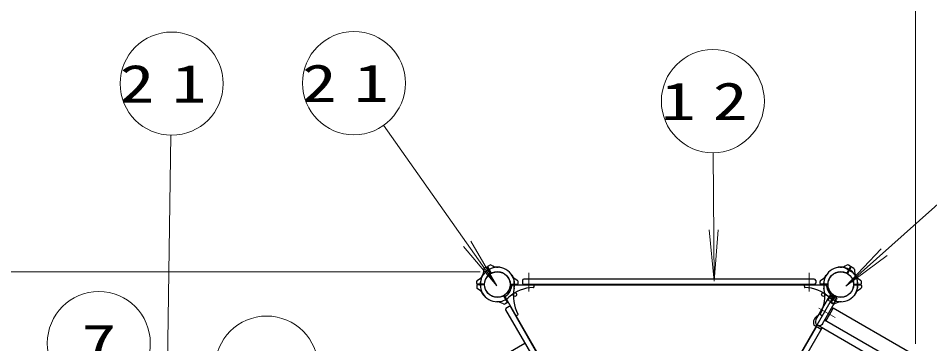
# Model space of a CAD drawing. Units: millimetres on the paper, scale 1:60. Extents: x -385 to 0, y -594 to 267.
# Drawn here: x -227.2 to -174.1, y 190.8 to 209.7 of the extents above; entities that cross this region are included whole.
import ezdxf
from ezdxf.enums import TextEntityAlignment as Align

# ---------------------------------------------------------------- set-up
doc = ezdxf.new("R2010")
doc.units = ezdxf.units.MM
doc.linetypes.add('USER1', pattern=[4.5, 2.5, -2])
doc.linetypes.add('USER2', pattern=[6, 3, -1, 1, -1])
doc.layers.add('LY_1', color=7, linetype='Continuous', lineweight=25)
doc.styles.add('ＭＳ ゴシック', font='')
doc.styles.get('ＭＳ ゴシック').set_extended_font_data('MS Gothic')

msp = doc.modelspace()

# ---------------------------------------------------------------- linework, layer by layer
at = {"layer": 'LY_1', "lineweight": 13}
for p, q in [((-174.933, 190.767), (-174.933, 234.648)), ((-174.933, 190.767), (-174.933, 234.648)), ((-205.921, 203.471), (-199.335, 194.138)), ((-218.314, 202.897), (-218.615, 183.072)), ((-186.724, 201.874), (-186.671, 194.41)), ((-171.637, 200.674), (-179.006, 194.112)), ((-186.671, 194.41), (-186.954, 197.396)), ((-186.671, 194.41), (-186.431, 197.4)), ((-199.335, 194.138), (-200.845, 196.731)), ((-199.335, 194.138), (-201.272, 196.43)), ((-179.006, 194.112), (-176.948, 196.294)), ((-179.006, 194.112), (-176.6, 195.904)), ((-200.295, 194.953), (-339.541, 194.953)), ((-200.295, 194.953), (-339.541, 194.953))]:
    msp.add_line(p, q, dxfattribs=at)
at = {"layer": 'LY_1'}
for p, q in [((-199.95, 195.226), (-200.061, 195.157)), ((-199.707, 194.874), (-199.904, 195.214)), ((-199.664, 194.899), (-199.86, 195.239)), ((-199.847, 195.286), (-199.74, 195.342)), ((-199.462, 195.196), (-199.462, 195.199)), ((-199.129, 195.196), (-199.129, 195.199)), ((-179.462, 195.196), (-179.462, 195.199)), ((-179.129, 195.196), (-179.129, 195.199)), ((-178.926, 194.899), (-178.73, 195.239)), ((-178.883, 194.874), (-178.687, 195.214)), ((-178.743, 195.286), (-178.85, 195.342)), ((-178.64, 195.226), (-178.529, 195.157)), ((-200.502, 194.27), (-200.498, 194.401)), ((-198.088, 194.27), (-198.092, 194.391)), ((-197.837, 194.444), (-197.837, 194.294)), ((-180.837, 194.527), (-197.754, 194.527)), ((-180.754, 194.444), (-180.754, 194.294)), ((-180.502, 194.27), (-180.498, 194.391)), ((-178.088, 194.27), (-178.093, 194.401)), ((-200.502, 194.151), (-200.498, 194.03)), ((-200.076, 194.235), (-200.469, 194.235)), ((-200.076, 194.185), (-200.469, 194.185)), ((-200.232, 193.862), (-200.235, 193.86)), ((-198.514, 194.235), (-198.121, 194.235)), ((-198.514, 194.185), (-180.076, 194.185)), ((-180.837, 194.21), (-197.754, 194.21)), ((-197.171, 194.15), (-197.176, 194.063)), ((-181.419, 194.15), (-181.415, 194.063)), ((-180.076, 194.235), (-180.469, 194.235)), ((-178.514, 194.235), (-178.121, 194.235)), ((-178.514, 194.185), (-178.121, 194.185)), ((-178.358, 193.862), (-178.356, 193.86)), ((-178.088, 194.151), (-178.092, 194.03)), ((-200.066, 193.573), (-200.068, 193.572)), ((-198.926, 193.521), (-198.73, 193.181)), ((-198.883, 193.546), (-189.664, 177.579)), ((-188.926, 177.579), (-179.707, 193.546)), ((-180.741, 192.159), (-179.933, 193.559)), ((-180.349, 191.932), (-179.541, 193.332)), ((-179.912, 193.595), (-179.933, 193.559)), ((-179.541, 193.332), (-179.933, 193.559)), ((-179.664, 193.521), (-179.86, 193.181)), ((-179.538, 193.436), (-179.844, 193.613)), ((-179.52, 193.368), (-179.541, 193.332)), ((-178.525, 193.573), (-178.522, 193.572)), ((-198.743, 193.135), (-198.85, 193.078)), ((-198.815, 192.746), (-190.324, 178.038)), ((-198.609, 192.922), (-198.797, 192.814)), ((-198.541, 192.904), (-190.049, 178.196)), ((-180.158, 192.083), (-179.771, 192.753)), ((-179.847, 193.135), (-179.74, 193.078)), ((-175.183, 190.2), (-179.729, 192.825)), ((-198.181, 192.401), (-198.108, 192.449)), ((-180.409, 192.401), (-180.483, 192.449)), ((-180.104, 192.176), (-180.182, 192.221)), ((-187.879, 179.344), (-180.712, 191.757)), ((-187.658, 179.093), (-180.384, 191.691)), ((-180.438, 191.598), (-180.856, 191.84)), ((-176.328, 189.349), (-180.659, 191.849)), ((-176.102, 189.742), (-180.236, 192.128)), ((-207.076, 185.388), (-197.694, 190.804))]:
    msp.add_line(p, q, dxfattribs=at)
at = {"layer": 'LY_1', "linetype": 'USER2', "lineweight": 13}
for p, q in [((-197.462, 193.804), (-197.462, 194.89)), ((-181.129, 193.804), (-181.129, 194.89)), ((-178.529, 194.874), (-179.103, 195.206)), ((-200.254, 194.542), (-200.254, 193.878)), ((-198.337, 194.542), (-198.337, 193.878)), ((-180.254, 194.542), (-180.254, 193.878)), ((-178.337, 194.542), (-178.337, 193.878)), ((-179.487, 193.214), (-180.062, 193.546)), ((-180.564, 192.826), (-179.623, 192.283))]:
    msp.add_line(p, q, dxfattribs=at)
at = {"layer": 'LY_1', "linetype": 'USER1', "lineweight": 13}
for p, q in [((-179.893, 193.535), (-180.034, 193.29)), ((-179.723, 193.11), (-180.034, 193.29)), ((-179.581, 193.355), (-179.723, 193.11))]:
    msp.add_line(p, q, dxfattribs=at)
at = {"layer": 'LY_1', "lineweight": 13}
for centre in [(-218.269, 205.896), (-207.651, 205.922), (-186.745, 204.874), (-222.513, 190.803), (-212.736, 189.375)]:
    msp.add_circle(centre, 3, dxfattribs=at)
at = {"layer": 'LY_1'}
for centre, radius in [((-199.295, 194.21), 0.75), ((-199.295, 194.21), 0.743), ((-179.295, 194.21), 0.75), ((-179.295, 194.21), 0.743), ((-198.285, 193.627), 0.108), ((-180.306, 193.627), 0.108)]:
    msp.add_circle(centre, radius, dxfattribs=at)
for centre, radius, start, end in [((-200.925, 195.05), 0.833, 332.7272, 2.5412), ((-199.295, 194.21), 1, 90, 147.2728), ((-200.009, 195.091), 0.0833, 122, 182.5412), ((-199.933, 195.198), 0.0333, 30, 122), ((-199.832, 195.256), 0.0333, 118, 210), ((-199.701, 195.269), 0.0833, 57.4588, 118), ((-199.736, 194.858), 0.0333, 304.2707, 30), ((-199.635, 194.916), 0.0333, 210, 295.7293), ((-199.208, 196.042), 0.833, 237.4588, 267.2728), ((-199.445, 195.199), 0.0167, 98.6269, 180), ((-199.295, 194.21), 1.017, 90, 98.6269), ((-199.295, 194.21), 1.017, 81.3731, 90), ((-199.295, 194.21), 1, 30, 90), ((-199.145, 195.199), 0.0167, 0, 81.3731), ((-179.295, 194.21), 1, 90, 150), ((-179.445, 195.199), 0.0167, 98.6269, 180), ((-179.295, 194.21), 1.017, 90, 98.6269), ((-179.382, 196.042), 0.833, 272.7272, 302.5412), ((-179.295, 194.21), 1.017, 81.3731, 90), ((-179.295, 194.21), 1, 32.7272, 90), ((-179.145, 195.199), 0.0167, 0, 81.3731), ((-178.955, 194.916), 0.0333, 244.2707, 330), ((-178.889, 195.269), 0.0833, 62, 122.5412), ((-178.854, 194.858), 0.0333, 150, 235.7293), ((-178.759, 195.256), 0.0333, 330, 62), ((-178.658, 195.198), 0.0333, 58, 150), ((-178.581, 195.091), 0.0833, 357.4588, 58), ((-177.666, 195.05), 0.833, 177.4588, 207.2728), ((-200.415, 194.388), 0.0833, 117.4588, 178), ((-200.837, 195.202), 0.833, 297.4588, 327.2728), ((-199.295, 194.21), 1, 152.7272, 210), ((-197.753, 195.202), 0.833, 212.7272, 242.5412), ((-199.295, 194.21), 1, 347.7828, 30), ((-198.176, 194.388), 0.0833, 2, 62.5412), ((-197.754, 194.444), 0.0833, 90, 180), ((-180.837, 194.444), 0.0833, 0, 90), ((-180.415, 194.388), 0.0833, 117.4588, 178), ((-180.837, 195.202), 0.833, 297.4588, 327.2728), ((-179.295, 194.21), 1, 150, 192.2172), ((-177.753, 195.202), 0.833, 212.7272, 242.5412), ((-179.295, 194.21), 1, 330, 27.2728), ((-178.176, 194.388), 0.0833, 2, 62.5412), ((-200.469, 194.269), 0.0333, 178, 270), ((-200.469, 194.152), 0.0333, 90, 182), ((-200.415, 194.033), 0.0833, 182, 242.5412), ((-200.837, 193.219), 0.833, 32.7272, 62.5412), ((-200.226, 193.846), 0.0167, 120, 201.3731), ((-199.295, 194.21), 1.017, 201.3731, 210), ((-200.076, 194.269), 0.0333, 270, 355.7293), ((-200.076, 194.152), 0.0333, 4.2707, 90), ((-199.295, 194.21), 0.833, 306.7872, 353.2128), ((-197.167, 191.865), 2.167, 91.0841, 132.2172), ((-198.514, 194.269), 0.0333, 184.2707, 270), ((-198.514, 194.152), 0.0333, 90, 175.7293), ((-198.385, 194.102), 0.0833, 90, 173.2128), ((-196.2, 193.54), 2.167, 167.7828, 208.9159), ((-198.121, 194.269), 0.0333, 270, 2), ((-197.754, 194.294), 0.0833, 180, 270), ((-197.209, 194.065), 0.0333, 271.0842, 357), ((-197.204, 194.152), 0.0333, 357, 90), ((-181.386, 194.152), 0.0333, 90, 183), ((-181.381, 194.065), 0.0333, 183, 268.9158), ((-181.423, 191.865), 2.167, 47.7828, 88.9159), ((-180.837, 194.294), 0.0833, 270, 0), ((-180.469, 194.269), 0.0333, 178, 270), ((-182.39, 193.54), 2.167, 331.0842, 12.2172), ((-180.205, 194.102), 0.0833, 6.7872, 90), ((-179.295, 194.21), 0.833, 186.7872, 233.2128), ((-180.076, 194.269), 0.0333, 270, 355.7293), ((-180.076, 194.152), 0.0333, 4.2707, 90), ((-178.514, 194.269), 0.0333, 184.2707, 270), ((-178.514, 194.152), 0.0333, 90, 175.7293), ((-177.753, 193.219), 0.833, 117.4588, 147.2728), ((-179.295, 194.21), 1.017, 330, 338.6269), ((-178.364, 193.846), 0.0167, 338.6269, 60), ((-178.176, 194.033), 0.0833, 297.4588, 358), ((-178.121, 194.269), 0.0333, 270, 2), ((-178.121, 194.152), 0.0333, 358, 90), ((-199.295, 194.21), 1.017, 210, 218.6269), ((-199.295, 194.21), 1, 210, 270), ((-200.076, 193.586), 0.0167, 218.6269, 300), ((-199.295, 194.21), 1, 270, 312.2172), ((-198.955, 193.505), 0.0333, 30, 115.7293), ((-198.854, 193.563), 0.0333, 124.2707, 210), ((-198.746, 193.476), 0.0833, 126.7872, 210), ((-179.295, 194.21), 1, 227.7828, 270), ((-179.869, 193.57), 0.05, 60, 150), ((-179.844, 193.476), 0.0833, 330, 53.2128), ((-179.736, 193.563), 0.0333, 330, 55.7293), ((-179.635, 193.505), 0.0333, 64.2707, 150), ((-179.563, 193.393), 0.05, 330, 60), ((-179.295, 194.21), 1, 270, 330), ((-178.514, 193.586), 0.0167, 240, 321.3731), ((-179.295, 194.21), 1.017, 321.3731, 330), ((-199.382, 192.379), 0.833, 57.4588, 87.2728), ((-198.889, 193.152), 0.0833, 237.4588, 298), ((-198.772, 192.771), 0.05, 120, 210), ((-198.759, 193.165), 0.0333, 298, 30), ((-198.584, 192.879), 0.05, 30, 120), ((-179.832, 193.165), 0.0333, 150, 242), ((-179.843, 192.795), 0.0833, 330, 60), ((-179.701, 193.152), 0.0833, 242, 302.5412), ((-179.208, 192.379), 0.833, 92.7272, 122.5412), ((-198.199, 192.429), 0.0333, 210, 303), ((-198.126, 192.476), 0.0333, 303, 28.9158), ((-180.473, 192.004), 0.417, 108.0733, 203.1301), ((-180.464, 192.476), 0.0333, 151.0841, 237), ((-180.391, 192.429), 0.0333, 237, 330), ((-180.545, 192.045), 0.227, 150, 330)]:
    msp.add_arc(centre, radius, start, end, dxfattribs=at)

# ---------------------------------------------------------------- texts
at = {"layer": 'LY_1', "style": 'ＭＳ ゴシック', "width": 1.35}
msp.add_text('7', height=2.199, dxfattribs=at).set_placement((-222.513, 190.803), align=Align.MIDDLE_CENTER)
at = {"layer": 'LY_1', "char_height": 2.199, "attachment_point": 5, "style": 'ＭＳ ゴシック'}
for s, insert in [('\\T1.5;\\W1.35;21', (-218.269, 205.896)), ('\\T1.5;\\W1.35;21', (-207.651, 205.922)), ('\\T1.5;\\W1.35;12', (-186.745, 204.874))]:
    msp.add_mtext(s, dxfattribs=dict(at, insert=insert))

doc.saveas('drawing.dxf')
